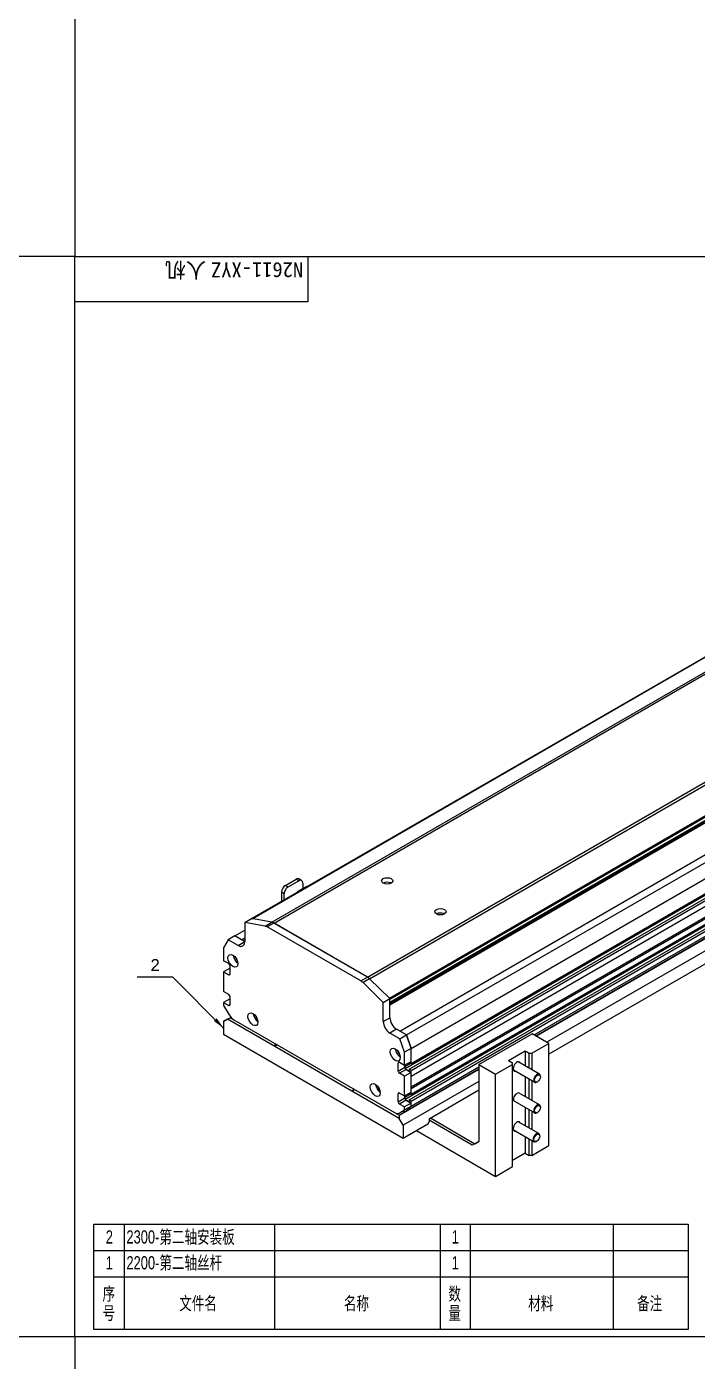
# Model space of a CAD drawing. Header units: millimetres. Extents: x 0 to 6044, y -1712 to 410.
# Drawn here: x 571.2 to 749.5, y -857.5 to -502.9 of the extents above; entities that cross this region are included whole.
import ezdxf
from ezdxf.enums import TextEntityAlignment as Align

# ---------------------------------------------------------------- set-up
doc = ezdxf.new("R2010")
doc.units = ezdxf.units.MM
for name, color, linetype in [('2313-内六角平圆头螺钉-GB', 7, 'Continuous'), ('2321-安装板零件', 7, 'Continuous'), ('2322-连接角', 7, 'Continuous'), ('674', 7, 'Continuous'), ('Default', 7, 'Continuous'), ('DG100_DG135光电开关安', 7, 'Continuous'), ('G135上盖250', 7, 'Continuous'), ('G135底座250', 7, 'Continuous'), ('G135端盖', 7, 'Continuous'), ('图框', 7, 'Continuous')]:
    doc.layers.add(name, color=color, linetype=linetype)
doc.styles.add('MtXpl_', font='SimSun.ttf')
doc.styles.add('SEACAD_Arial', font='arial.ttf')

msp = doc.modelspace()

# ---------------------------------------------------------------- hatches: boundary and pattern name
at = {"layer": 'Default', "linetype": 'Continuous'}
msp.add_hatch(color=7, dxfattribs=at).paths.add_polyline_path([(620.972, -767.066), (623.586, -768.944), (621.723, -766.32)])

# ---------------------------------------------------------------- linework, layer by layer
for p, q in [((584, 10), (584, -564)), ((584, -564), (25, -564)), ((584, -851), (25, -851)), ((584, -851), (584, -1424.973))]:
    msp.add_line(p, q)
at = {"color": 7, "linetype": 'Continuous'}
for p, q in [((589.114, -849.043), (589.114, -821.043)), ((589.114, -821.043), (747.114, -821.043)), ((597.114, -821.043), (597.114, -828.043)), ((637.114, -821.043), (637.114, -828.043)), ((681.114, -821.043), (681.114, -828.043)), ((689.114, -821.043), (689.114, -828.043)), ((727.114, -821.043), (727.114, -828.043)), ((747.114, -821.043), (747.114, -849.043)), ((589.114, -828.043), (747.114, -828.043)), ((597.114, -828.043), (597.114, -835.043)), ((637.114, -828.043), (637.114, -835.043)), ((681.114, -828.043), (681.114, -835.043)), ((689.114, -828.043), (689.114, -835.043)), ((727.114, -828.043), (727.114, -835.043)), ((589.114, -835.043), (747.114, -835.043)), ((597.114, -835.043), (597.114, -842.043)), ((637.114, -835.043), (637.114, -842.043)), ((681.114, -835.043), (681.114, -842.043)), ((689.114, -835.043), (689.114, -842.043)), ((727.114, -835.043), (727.114, -842.043)), ((597.114, -842.043), (597.114, -849.043)), ((637.114, -842.043), (637.114, -849.043)), ((681.114, -842.043), (681.114, -849.043)), ((689.114, -842.043), (689.114, -849.043)), ((727.114, -842.043), (727.114, -849.043)), ((747.114, -849.043), (589.114, -849.043))]:
    msp.add_line(p, q, dxfattribs=at)
at = {"layer": '2313-内六角平圆头螺钉-GB', "color": 7, "linetype": 'Continuous'}
for p, q in [((707.532, -781.164), (701.883, -777.903)), ((700.633, -780.068), (706.282, -783.329)), ((706.907, -783.267), (707.025, -783.199)), ((707.791, -781.872), (707.791, -781.736)), ((707.532, -789.329), (702.17, -786.233)), ((700.92, -788.398), (706.282, -791.494)), ((707.791, -790.037), (707.791, -789.901)), ((707.35, -796.981), (701.883, -793.824)), ((706.907, -791.432), (707.025, -791.364)), ((700.633, -795.99), (706.1, -799.146)), ((707.609, -797.689), (707.609, -797.553)), ((706.725, -799.084), (706.843, -799.016))]:
    msp.add_line(p, q, dxfattribs=at)
for centre, start_param, end_param in [((706.907, -782.247), 0, 3.9269907), ((706.907, -782.247), 5.4977872, 6.2831853), ((706.907, -790.412), 0, 3.9269907), ((706.907, -790.412), 5.4977872, 6.2831853), ((706.725, -798.063), 0, 3.9269907), ((706.725, -798.063), 5.4977872, 6.2831853)]:
    msp.add_ellipse(centre, major_axis=(0.625, 1.083), ratio=0.5773502, start_param=start_param, end_param=end_param, dxfattribs=at)
for centre in [(707.025, -782.315), (707.025, -790.48), (706.843, -798.131)]:
    msp.add_ellipse(centre, major_axis=(-0.542, -0.938), ratio=0.5773502, dxfattribs=at)
at = {"layer": '2321-安装板零件', "color": 7, "linetype": 'Continuous'}
for p, q in [((706.671, -771.088), (885.923, -667.597)), ((885.923, -670.863), (709.5, -772.721)), ((872.311, -682.192), (710.03, -775.885)), ((623.586, -767.209), (625.519, -766.094)), ((624.647, -766.597), (623.586, -767.209)), ((623.586, -767.209), (623.586, -770.68)), ((624.647, -766.597), (625.354, -766.189)), ((637.198, -773.843), (624.647, -766.597)), ((625.519, -766.094), (625.354, -766.189)), ((625.354, -766.189), (626.263, -766.714)), ((671.316, -798.236), (623.586, -770.68)), ((637.198, -773.027), (637.198, -773.843)), ((637.905, -773.435), (637.198, -773.843)), ((657.704, -785.683), (637.198, -773.843)), ((670.255, -792.113), (691.469, -779.865)), ((691.469, -783.131), (671.316, -794.766)), ((658.411, -785.274), (657.704, -785.683)), ((657.704, -785.683), (658.411, -785.274)), ((670.255, -792.929), (657.704, -785.683)), ((678.21, -793.031), (691.469, -785.376)), ((668.993, -791.384), (670.255, -792.113)), ((670.255, -792.113), (670.255, -792.929)), ((671.316, -794.766), (670.255, -792.929)), ((677.857, -794.46), (678.21, -793.848)), ((678.21, -793.031), (678.21, -793.848)), ((677.857, -794.46), (671.316, -798.236)), ((671.316, -794.766), (671.316, -798.236))]:
    msp.add_line(p, q, dxfattribs=at)
at = {"layer": '2322-连接角', "color": 7, "linetype": 'Continuous'}
for p, q in [((691.469, -778.64), (705.611, -770.475)), ((710.03, -773.027), (705.611, -770.475)), ((699.335, -777.569), (703.755, -775.017)), ((703.755, -775.017), (704.815, -775.63)), ((703.755, -775.017), (703.755, -778.983)), ((704.815, -779.595), (704.815, -775.63)), ((704.815, -775.63), (705.522, -775.63)), ((705.522, -775.63), (710.03, -773.027)), ((705.522, -775.63), (705.522, -780.004)), ((710.03, -800.175), (710.03, -773.027)), ((691.469, -778.64), (691.469, -799.053)), ((691.469, -778.64), (695.888, -781.192)), ((695.888, -781.192), (700.396, -778.589)), ((699.335, -777.569), (700.396, -778.181)), ((700.396, -778.589), (700.396, -778.181)), ((700.396, -805.738), (700.396, -778.589)), ((695.888, -808.34), (695.888, -781.192)), ((703.755, -781.87), (703.755, -787.148)), ((704.815, -787.76), (704.815, -782.482)), ((705.522, -782.89), (705.522, -788.169)), ((703.755, -790.035), (703.755, -794.905)), ((704.815, -795.517), (704.815, -790.647)), ((689.701, -800.073), (678.21, -793.439)), ((678.564, -792.827), (690.408, -799.665)), ((705.522, -791.055), (705.522, -795.925)), ((674.852, -796.195), (695.888, -808.34)), ((691.469, -799.053), (689.701, -800.073)), ((690.408, -799.665), (689.701, -800.073)), ((690.408, -799.665), (691.469, -799.053)), ((703.755, -797.792), (703.755, -802.166)), ((704.815, -802.778), (704.815, -798.404)), ((705.522, -798.812), (705.522, -802.778)), ((705.522, -802.778), (710.03, -800.175)), ((703.755, -802.166), (700.396, -804.105)), ((703.755, -802.166), (704.815, -802.778)), ((705.522, -802.778), (704.815, -802.778)), ((695.888, -808.34), (700.396, -805.738))]:
    msp.add_line(p, q, dxfattribs=at)
for centre, major_axis, start_param, end_param in [((701.545, -779.151), (0.687, 1.191), 0, 3.5712913), ((701.545, -779.151), (0.687, 1.191), 5.8534846, 6.2831853), ((701.545, -787.316), (0.625, 1.083), 0, 3.1415927), ((701.545, -795.072), (0.687, 1.191), 0, 3.5712913), ((701.545, -795.072), (0.687, 1.191), 5.8534846, 6.2831853)]:
    msp.add_ellipse(centre, major_axis=major_axis, ratio=0.5773502, start_param=start_param, end_param=end_param, dxfattribs=at)
at = {"layer": '674', "color": 7, "linetype": 'Continuous'}
for p, q in [((645.577, -731.365), (643.12, -732.784)), ((643.12, -732.784), (643.12, -732.937)), ((643.253, -732.861), (643.12, -732.784)), ((645.71, -731.442), (645.577, -731.365))]:
    msp.add_line(p, q, dxfattribs=at)
at = {"layer": 'Default', "color": 7, "linetype": 'Continuous'}
for q in [(600.58, -755.389), (623.586, -768.944)]:
    msp.add_line((610.105, -755.389), q, dxfattribs=at)
at = {"layer": 'DG100_DG135光电开关安', "color": 7, "linetype": 'Continuous'}
for p, q in [((640.036, -731.024), (642.864, -729.391)), ((640.743, -731.432), (643.572, -729.799)), ((643.572, -729.799), (642.864, -729.391)), ((644.322, -729.725), (643.614, -729.316)), ((638.975, -732.861), (638.975, -735.33)), ((639.682, -733.269), (638.975, -732.861)), ((639.682, -734.922), (639.682, -733.269)), ((640.036, -731.024), (640.743, -731.432)), ((644.632, -730.411), (644.632, -731.911))]:
    msp.add_line(p, q, dxfattribs=at)
for centre, major_axis, start_param, end_param in [((642.864, -730.615), (-0.75, -1.299), 3.1415927, 3.9269908), ((643.572, -731.024), (-0.75, -1.299), 2.3561945, 3.9269908), ((640.036, -732.248), (-0.75, -1.299), 3.9269908, 5.4977871), ((640.743, -732.657), (0.75, 1.299), 0.7853981, 2.3561945)]:
    msp.add_ellipse(centre, major_axis=major_axis, ratio=0.5773502, start_param=start_param, end_param=end_param, dxfattribs=at)
at = {"layer": 'G135上盖250', "color": 7, "linetype": 'Continuous'}
for p, q in [((760.827, -664.979), (631.1, -739.877)), ((631.139, -739.884), (760.852, -664.994)), ((636.414, -740.832), (764.311, -666.99)), ((636.981, -741.058), (764.79, -667.267)), ((661.811, -755.394), (789.62, -681.603)), ((662.391, -755.835), (790.292, -681.991)), ((667.666, -760.977), (795.413, -687.222)), ((667.781, -761.242), (795.413, -687.553)), ((667.781, -762.092), (795.413, -688.403)), ((667.781, -762.391), (795.413, -688.702)), ((667.781, -762.742), (795.413, -689.053)), ((667.781, -762.781), (795.413, -689.092)), ((668.074, -730.387), (668.148, -730.344)), ((668.102, -730.359), (668.145, -730.334)), ((682.216, -738.552), (682.29, -738.509)), ((682.244, -738.524), (682.287, -738.499)), ((661.811, -755.394), (636.981, -741.058)), ((667.781, -762.092), (667.781, -761.242))]:
    msp.add_line(p, q, dxfattribs=at)
for centre in [(668.528, -730.273), (682.67, -738.438)]:
    msp.add_arc(centre, 0.383, 198.58122, 204.8181, dxfattribs=at)
for centre in [(667.073, -729.855), (681.216, -738.02)]:
    msp.add_ellipse(centre, major_axis=(1.5, 0), ratio=0.5773503, dxfattribs=at)
for centre in [(667.073, -731.079), (681.216, -739.244)]:
    msp.add_ellipse(centre, major_axis=(1.5, 0), ratio=0.5773503, start_param=0.9350271, end_param=2.3561945, dxfattribs=at)
for points in [[(668.102, -730.359), (668.09, -730.38), (668.071, -730.392), (668.023, -730.4), (667.994, -730.395), (667.964, -730.383)], [(682.244, -738.524), (682.232, -738.544), (682.213, -738.557), (682.165, -738.565), (682.136, -738.56), (682.106, -738.548)]]:
    msp.add_open_spline(points, degree=3, knots=[0, 0, 0, 0, 0.5, 0.5, 1, 1, 1, 1], dxfattribs=at)
for points in [[(668.134, -730.304), (668.118, -730.331), (668.102, -730.359)], [(668.165, -730.395), (668.15, -730.349), (668.134, -730.304)], [(682.276, -738.469), (682.26, -738.496), (682.244, -738.524)], [(682.307, -738.56), (682.292, -738.514), (682.276, -738.469)]]:
    msp.add_open_spline(points, degree=2, dxfattribs=at)
at = {"layer": 'G135底座250', "color": 7, "linetype": 'Continuous'}
for p, q in [((672.2, -770.782), (892.11, -643.816)), ((673.437, -774.354), (893.348, -647.389)), ((673.437, -778.334), (893.348, -651.369)), ((671.827, -779.652), (891.615, -652.757)), ((672.907, -779.865), (892.817, -652.9)), ((673.437, -780.171), (893.348, -653.206)), ((673.437, -781.701), (893.348, -654.736)), ((673.437, -784.56), (893.171, -657.697)), ((673.437, -784.968), (893.348, -658.003)), ((671.827, -787.817), (891.615, -660.922)), ((672.907, -788.03), (892.817, -661.065)), ((673.437, -786.499), (893.348, -659.534)), ((673.437, -788.336), (893.348, -661.371)), ((706.141, -770.782), (885.923, -666.984)), ((706.576, -771.033), (885.923, -667.487)), ((706.588, -771.04), (885.923, -667.501)), ((670.432, -769.761), (797.711, -696.276)), ((626.592, -744.45), (629.243, -742.919)), ((628.359, -745.47), (626.592, -744.45)), ((628.359, -745.47), (629.243, -744.96)), ((628.89, -745.776), (629.243, -745.572)), ((672.2, -770.782), (670.432, -769.761)), ((673.437, -774.354), (672.2, -770.782)), ((673.437, -778.334), (673.437, -774.354)), ((671.74, -779.11), (673.261, -778.232)), ((671.74, -779.151), (673.296, -778.253)), ((671.897, -791.069), (691.469, -779.769)), ((671.988, -791.002), (691.469, -779.755)), ((672.907, -780.416), (672.094, -779.947)), ((673.437, -780.171), (672.907, -779.865)), ((672.907, -779.865), (672.907, -780.416)), ((672.96, -778.059), (673.437, -778.334)), ((673.437, -789.663), (691.469, -779.253)), ((673.437, -781.701), (673.437, -780.171)), ((671.74, -787.275), (673.261, -786.397)), ((671.74, -787.316), (673.296, -786.418)), ((672.96, -786.224), (673.437, -786.499)), ((673.437, -786.499), (673.437, -784.968)), ((671.988, -791.002), (673.437, -789.663)), ((672.907, -788.581), (672.094, -788.112)), ((673.437, -788.336), (672.907, -788.03)), ((672.907, -788.03), (672.907, -788.581)), ((673.437, -789.663), (673.437, -788.336)), ((671.139, -790.99), (671.147, -790.995))]:
    msp.add_line(p, q, dxfattribs=at)
msp.add_ellipse((671.147, -789.77), major_axis=(-0.75, 1.299), ratio=0.5773503, start_param=2.3561945, end_param=3.2712953, dxfattribs=at)
at = {"layer": 'G135端盖', "color": 7, "linetype": 'Continuous'}
for p, q in [((629.243, -740.881), (631.011, -739.861)), ((634.62, -741.848), (629.243, -740.881)), ((629.243, -740.881), (629.243, -745.981)), ((636.388, -740.827), (631.011, -739.861)), ((634.62, -741.848), (636.388, -740.827)), ((626.592, -744.45), (624.824, -745.47)), ((629.243, -745.981), (626.592, -744.45)), ((636.964, -741.048), (635.196, -742.069)), ((660.06, -756.424), (635.196, -742.069)), ((661.828, -755.404), (636.964, -741.048)), ((624.824, -745.47), (623.586, -747.614)), ((623.586, -747.614), (623.586, -751.043)), ((627.475, -747.001), (624.824, -745.47)), ((627.475, -747.001), (629.243, -745.981)), ((624.93, -751.818), (623.586, -751.043)), ((625.283, -753.002), (623.586, -753.982)), ((623.586, -753.982), (623.586, -759.208)), ((623.586, -753.982), (624.93, -754.758)), ((624.93, -754.758), (625.283, -754.554)), ((625.283, -754.554), (625.283, -752.431)), ((660.06, -756.424), (661.828, -755.404)), ((662.403, -755.847), (660.636, -756.868)), ((666.013, -762.11), (660.636, -756.868)), ((667.781, -761.089), (662.403, -755.847)), ((624.93, -759.983), (623.586, -759.208)), ((625.283, -761.167), (623.586, -762.147)), ((623.586, -762.147), (624.93, -762.923)), ((623.586, -762.147), (623.586, -762.923)), ((625.283, -762.719), (625.283, -760.596)), ((666.013, -762.11), (667.781, -761.089)), ((666.013, -767.209), (666.013, -762.11)), ((667.781, -766.189), (667.781, -761.089)), ((623.586, -762.923), (625.013, -765.394)), ((624.93, -762.923), (625.283, -762.719)), ((626.263, -766.714), (668.993, -791.384)), ((666.013, -767.209), (667.781, -766.189)), ((669.548, -769.251), (667.781, -770.271)), ((672.2, -770.782), (669.548, -769.251)), ((670.432, -771.802), (667.781, -770.271)), ((670.432, -771.802), (672.2, -770.782)), ((671.67, -775.374), (670.432, -771.802)), ((672.2, -770.782), (673.437, -774.354)), ((673.437, -774.354), (671.67, -775.374)), ((671.67, -778.804), (671.67, -775.374)), ((673.437, -777.783), (673.437, -774.354)), ((670.326, -778.028), (669.973, -778.232)), ((669.973, -780.355), (669.973, -778.232)), ((669.973, -780.355), (671.74, -779.334)), ((670.326, -778.028), (671.67, -778.804)), ((672.094, -779.947), (670.326, -780.967)), ((671.67, -778.804), (673.437, -777.783)), ((671.74, -779.334), (671.74, -778.763)), ((672.094, -779.947), (673.437, -780.722)), ((671.67, -781.743), (670.326, -780.967)), ((673.437, -780.722), (671.67, -781.743)), ((671.67, -786.969), (671.67, -781.743)), ((673.437, -785.948), (673.437, -780.722)), ((670.326, -786.193), (669.973, -786.397)), ((669.973, -788.52), (669.973, -786.397)), ((670.326, -786.193), (671.67, -786.969)), ((671.67, -786.969), (673.437, -785.948)), ((671.74, -787.499), (671.74, -786.928)), ((669.973, -788.52), (671.74, -787.499)), ((672.094, -788.112), (670.326, -789.132)), ((671.67, -789.908), (670.326, -789.132)), ((673.437, -788.887), (671.67, -789.908)), ((671.67, -790.684), (673.437, -789.663)), ((671.67, -790.684), (671.67, -789.908)), ((672.094, -788.112), (673.437, -788.887)), ((673.437, -789.663), (673.437, -788.887)), ((670.243, -791.507), (671.67, -790.684))]:
    msp.add_line(p, q, dxfattribs=at)
for centre, major_axis, start_param, end_param in [((636.964, -743.089), (-1.25, 2.165), 5.4977871, 5.8293997), ((635.196, -744.11), (-1.25, 2.165), 5.4977871, 5.8293997), ((627.475, -744.96), (-1.25, 2.165), 2.3561945, 3.9269908), ((627.475, -750.267), (-0.938, 1.624), 0.8545068, 2.2870859), ((627.475, -750.267), (-0.563, 0.974), 1.1279257, 2.013667), ((624.93, -752.227), (-0.25, 0.433), 3.9269908, 5.4977871), ((624.93, -754.35), (-0.25, 0.433), 2.3561945, 3.9269908), ((660.06, -758.465), (-1.25, 2.165), 5.1661746, 5.4977871), ((661.828, -757.445), (-1.25, 2.165), 5.1661746, 5.4977871), ((624.93, -760.392), (-0.25, 0.433), 3.9269908, 5.4977871), ((624.93, -762.515), (-0.25, 0.433), 2.3561945, 3.9269908), ((626.263, -764.672), (-1.25, 2.165), 1.5707963, 2.3561945), ((632.779, -765.781), (-0.938, 1.624), 0.8545068, 2.2870859), ((632.779, -765.781), (-0.563, 0.974), 1.1279257, 2.013667), ((667.781, -768.23), (1.25, -2.165), 3.9269908, 5.4977871), ((669.548, -767.209), (-1.25, 2.165), 0.7853981, 2.3561945), ((670.609, -775.17), (-0.938, 1.624), 0.8545068, 2.2870859), ((670.609, -775.17), (-0.563, 0.974), 1.1279257, 2.013667), ((670.326, -778.436), (0.25, -0.433), 2.3561945, 3.9269908), ((672.094, -779.539), (-0.25, 0.433), 0.7853981, 2.3561945), ((670.326, -780.559), (0.25, -0.433), 3.9269908, 5.4977871), ((665.306, -784.56), (-0.938, 1.624), 0.8545068, 2.2870859), ((665.306, -784.56), (-0.563, 0.974), 1.1279257, 2.0136669), ((670.326, -786.601), (0.25, -0.433), 2.3561945, 3.9269908), ((670.326, -788.724), (0.25, -0.433), 3.9269908, 5.4977871), ((672.094, -787.704), (-0.25, 0.433), 0.7853981, 2.3561945), ((668.993, -789.342), (-1.25, 2.165), 2.3561945, 3.1415927)]:
    msp.add_ellipse(centre, major_axis=major_axis, ratio=0.5773503, start_param=start_param, end_param=end_param, dxfattribs=at)
for centre in [(626.061, -751.084), (631.365, -766.597), (669.195, -775.987), (663.891, -785.376)]:
    msp.add_ellipse(centre, major_axis=(-0.938, 1.624), ratio=0.5773503, dxfattribs=at)
at = {"layer": '图框', "color": 7, "linetype": 'Continuous'}
for p, q in [((584, -851), (584, -564)), ((584, -564), (974, -564)), ((646, -564), (646, -576)), ((646, -576), (584, -576)), ((974, -851), (584, -851))]:
    msp.add_line(p, q, dxfattribs=at)

# ---------------------------------------------------------------- texts
at = {"color": 7, "linetype": 'Continuous', "style": 'SEACAD_Arial', "width": 0.7}
for s, p in [('2300-第二轴安装板', (597.739, -822.681)), ('2', (592.251, -822.681)), ('1', (684.201, -822.681)), ('1', (592.251, -829.546)), ('2200-第二轴丝杆', (597.739, -829.546)), ('1', (684.201, -829.546)), ('序', (591.386, -837.782)), ('文件名', (611.779, -840.343)), ('名称', (655.557, -840.343)), ('数', (683.336, -837.782)), ('材料', (704.557, -840.343)), ('备注', (733.507, -840.343)), ('号', (591.386, -842.904)), ('量', (683.336, -842.904))]:
    msp.add_text(s, height=3.5, dxfattribs=at).set_placement(p, align=Align.TOP_LEFT)
at = {"layer": 'Default', "color": 7, "linetype": 'Continuous', "style": 'SEACAD_Arial'}
msp.add_text('2', height=3.175, dxfattribs=at).set_placement((604.156, -750.626), align=Align.TOP_LEFT)
at = {"layer": '图框', "color": 7, "style": 'MtXpl_'}
for s, p in [('人机', (618.982, -565.542)), ('N2611-XYZ', (644.725, -565.542))]:
    msp.add_text(s, height=4, rotation=180, dxfattribs=at).set_placement(p)

doc.saveas('drawing.dxf')
